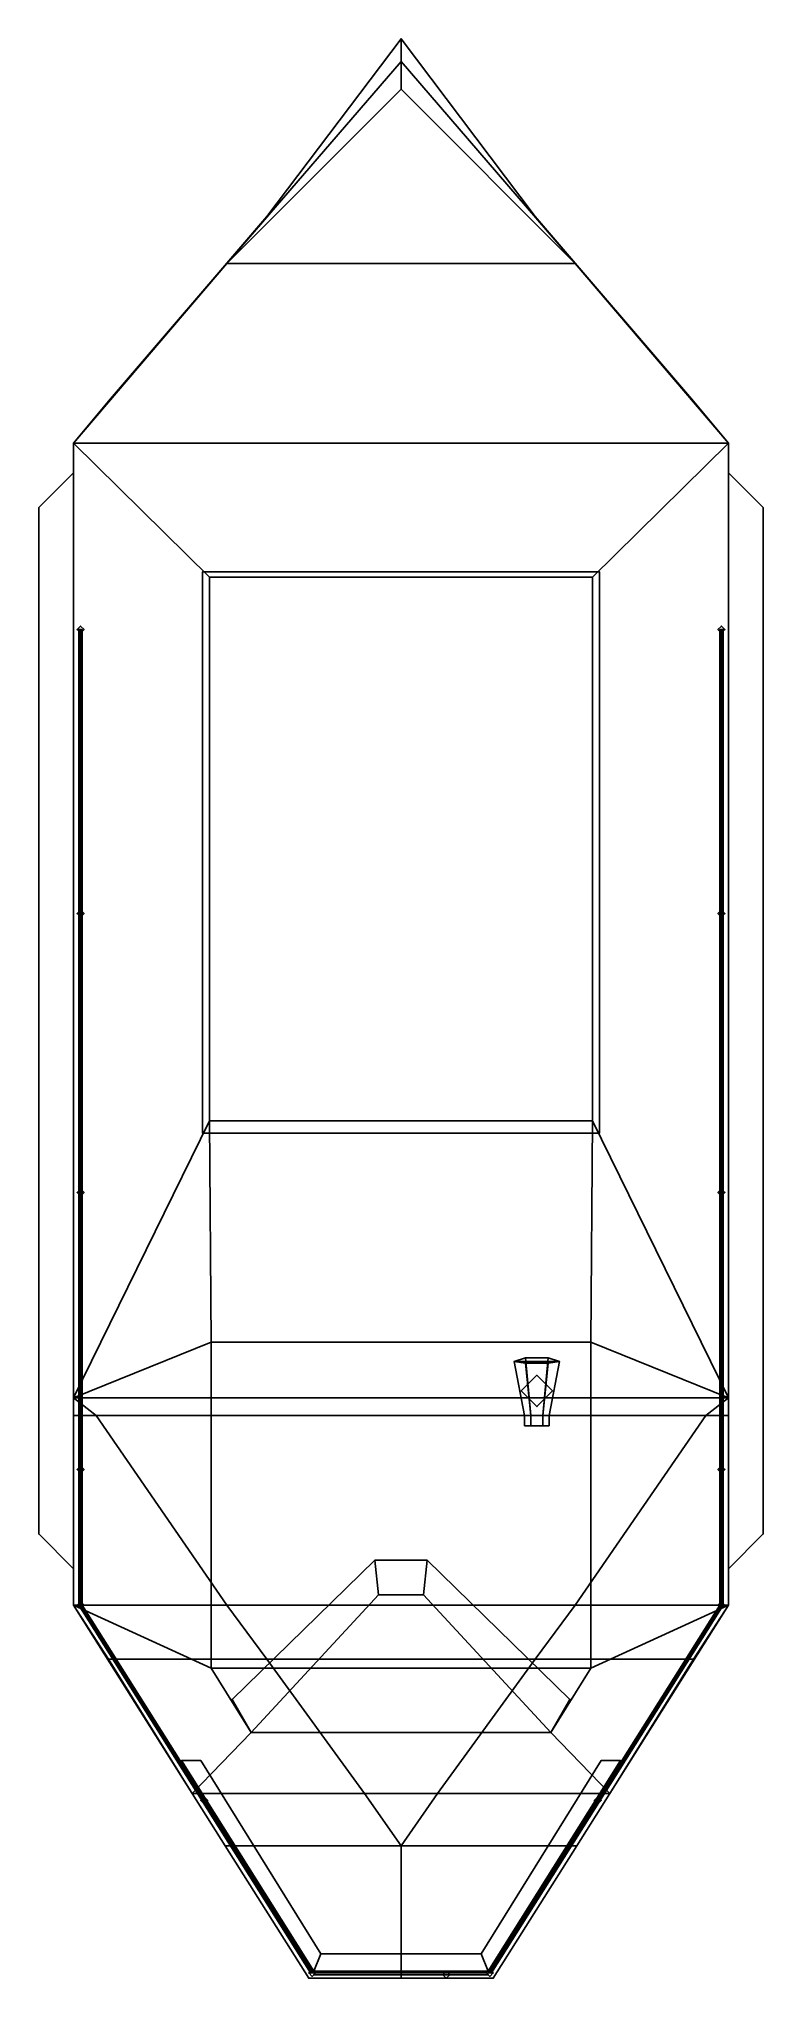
# Model space of a CAD drawing. Extents: x -2.1 to 2.1, y -5.5 to 5.6.
import ezdxf

# ---------------------------------------------------------------- set-up
doc = ezdxf.new("R2010")
doc.units = 0
doc.layers.get('0').update_dxf_attribs({"linetype": 'CONTINUOUS'})

msp = doc.modelspace()

# ---------------------------------------------------------------- linework, layer by layer
for points in [[(-1, 4.34, 0.69), (0, 5.5, 0.69), (0, 5.63, 1.34), (-0.77, 4.61, 1.28)], [(-0.77, 4.61, 1.28), (0, 5.63, 1.34), (0, 5.5, 0.69), (-1, 4.34, 0.69)], [(0.77, 4.61, 1.28), (0, 5.63, 1.34), (0, 5.5, 0.69), (1, 4.34, 0.69)], [(1, 4.34, 0.69), (0, 5.5, 0.69), (0, 5.63, 1.34), (0.77, 4.61, 1.28)], [(0, 5.5, 0.69), (0, 5.34, -0.13), (-1, 4.34, -0.53), (-1, 4.34, 0.69)], [(-1, 4.34, 0.69), (1, 4.34, 0.69), (0, 5.5, 0.69)], [(1, 4.34, 0.69), (1, 4.34, -0.53), (0, 5.34, -0.13), (0, 5.5, 0.69)], [(1, 4.34, -0.53), (-1, 4.34, -0.53), (0, 5.34, -0.13)], [(-1.68, 3.55, 1.23), (-0.77, 4.61, 1.28), (-1, 4.34, 0.69), (-1.88, 3.31, 0.69)], [(-1.88, 3.31, 0.69), (-1, 4.34, 0.69), (-0.77, 4.61, 1.28), (-1.68, 3.55, 1.23)], [(1.68, 3.55, 1.23), (0.77, 4.61, 1.28), (1, 4.34, 0.69), (1.88, 3.31, 0.69)], [(1.88, 3.31, 0.69), (1, 4.34, 0.69), (0.77, 4.61, 1.28), (1.68, 3.55, 1.23)], [(-1, 4.34, 0.69), (-1, 4.34, -0.53), (-1.88, 3.31, -0.92), (-1.88, 3.31, 0.69)], [(1, 4.34, 0.69), (-1, 4.34, 0.69), (-1.88, 3.31, 0.69), (1.88, 3.31, 0.69)], [(-1, 4.34, -0.53), (1, 4.34, -0.53), (1.88, 3.31, -0.92), (-1.88, 3.31, -0.92)], [(1.88, 3.31, 0.69), (1.88, 3.31, -0.92), (1, 4.34, -0.53), (1, 4.34, 0.69)], [(-1.88, 3.31, 1.15), (-1.68, 3.55, 1.23), (-1.88, 3.31, 0.69)], [(-1.88, 3.31, 0.69), (-1.88, 3.31, 0.69), (-1.68, 3.55, 1.23), (-1.88, 3.31, 1.15)], [(1.88, 3.31, 0.69), (1.88, 3.31, 0.69), (1.68, 3.55, 1.23), (1.88, 3.31, 1.15)], [(1.88, 3.31, 1.15), (1.68, 3.55, 1.23), (1.88, 3.31, 0.69)], [(-1.88, 3.31, 0.69), (-1.88, 3.31, -0.92), (-1.88, -2.17, -0.92), (-1.88, -2.17, 0.69)], [(-1.88, 3.31, -0.92), (1.88, 3.31, -0.92), (1.88, -2.17, -0.92), (-1.88, -2.17, -0.92)], [(-1.1, 2.54, 0.69), (1.1, 2.54, 0.69), (1.88, 3.31, 0.69), (-1.88, 3.31, 0.69)], [(-1.88, 2.27, 0.69), (-1.88, 3.31, 0.69), (-1.88, 3.31, 1.15), (-1.88, 2.27, 0.8)], [(-1.88, 2.27, 0.8), (-1.88, 3.31, 1.15), (-1.88, 3.31, 0.69), (-1.88, 2.27, 0.69)], [(-1.1, 2.54, 0.69), (-1.88, 3.31, 0.69), (-1.88, -2.17, 0.69), (-1.1, -0.58, 0.69)], [(1.88, -2.17, 0.69), (1.88, 3.31, 0.69), (1.1, 2.54, 0.69), (1.1, -0.58, 0.69)], [(1.88, -2.17, 0.69), (1.88, -2.17, -0.92), (1.88, 3.31, -0.92), (1.88, 3.31, 0.69)], [(1.88, 2.27, 0.8), (1.88, 3.31, 1.15), (1.88, 3.31, 0.69), (1.88, 2.27, 0.69)], [(1.88, 2.27, 0.69), (1.88, 3.31, 0.69), (1.88, 3.31, 1.15), (1.88, 2.27, 0.8)], [(-1.88, 3.14, 0.45), (-1.88, 3.14, 0.24), (-2.08, 2.94, 0.24), (-2.08, 2.94, 0.45)], [(-1.88, -3.15, 0.45), (-1.88, 3.14, 0.45), (-2.08, 2.94, 0.45), (-2.08, -2.95, 0.45)], [(-2.08, -2.95, 0.24), (-2.08, 2.94, 0.24), (-1.88, 3.14, 0.24), (-1.88, -3.15, 0.24)], [(1.88, -3.15, 0.24), (1.88, 3.14, 0.24), (2.08, 2.94, 0.24), (2.08, -2.95, 0.24)], [(2.08, -2.95, 0.45), (2.08, 2.94, 0.45), (1.88, 3.14, 0.45), (1.88, -3.15, 0.45)], [(1.88, 3.14, 0.24), (1.88, 3.14, 0.45), (2.08, 2.94, 0.45), (2.08, 2.94, 0.24)], [(-2.08, 2.94, 0.45), (-2.08, 2.94, 0.24), (-2.08, -2.95, 0.24), (-2.08, -2.95, 0.45)], [(2.08, 2.94, 0.24), (2.08, 2.94, 0.45), (2.08, -2.95, 0.45), (2.08, -2.95, 0.24)], [(-1.14, 2.57, 1.35), (-1.14, 2.57, 1.26), (-1.14, -0.65, 1.26), (-1.14, -0.65, 1.34)], [(1.14, -0.65, 1.34), (1.14, 2.57, 1.35), (-1.14, 2.57, 1.35), (-1.14, -0.65, 1.34)], [(1.14, 2.57, 1.35), (1.14, 2.57, 1.26), (-1.14, 2.57, 1.26), (-1.14, 2.57, 1.35)], [(-1.14, -0.65, 1.26), (-1.14, 2.57, 1.26), (1.14, 2.57, 1.26), (1.14, -0.65, 1.26)], [(1.14, -0.65, 1.26), (1.14, 2.57, 1.26), (1.14, 2.57, 1.35), (1.14, -0.65, 1.34)], [(-1.1, 2.54, 1.26), (-1.1, 2.54, 0.69), (-1.1, -0.58, 0.69), (-1.1, -0.58, 1.26)], [(1.1, 2.54, 1.26), (1.1, 2.54, 0.69), (-1.1, 2.54, 0.69), (-1.1, 2.54, 1.26)], [(1.1, -0.58, 0.69), (1.1, 2.54, 0.69), (1.1, 2.54, 1.26), (1.1, -0.58, 1.26)], [(-1.84, 2.26, 0.69), (-1.86, 2.24, 0.69), (-1.86, 2.24, 1.68), (-1.84, 2.26, 1.68)], [(-1.82, 2.24, 1.68), (-1.84, 2.26, 1.68), (-1.86, 2.24, 1.68), (-1.84, 2.22, 1.68)], [(-1.86, 2.24, 0.69), (-1.84, 2.22, 0.69), (-1.84, 2.22, 1.68), (-1.86, 2.24, 1.68)], [(-1.85, -3.36, 1.64), (-1.84, -3.36, 1.65), (-1.84, 2.24, 1.65), (-1.85, 2.24, 1.64)], [(-1.84, -3.36, 1.63), (-1.85, -3.36, 1.64), (-1.85, 2.24, 1.64), (-1.84, 2.24, 1.63)], [(-1.82, 2.24, 0.69), (-1.84, 2.26, 0.69), (-1.84, 2.26, 1.68), (-1.82, 2.24, 1.68)], [(-1.84, 2.22, 0.69), (-1.82, 2.24, 0.69), (-1.82, 2.24, 1.68), (-1.84, 2.22, 1.68)], [(-1.84, -3.36, 1.65), (-1.83, -3.36, 1.64), (-1.83, 2.24, 1.64), (-1.84, 2.24, 1.65)], [(-1.83, -3.36, 1.64), (-1.84, -3.36, 1.63), (-1.84, 2.24, 1.63), (-1.83, 2.24, 1.64)], [(1.84, 2.26, 0.69), (1.82, 2.24, 0.69), (1.82, 2.24, 1.68), (1.84, 2.26, 1.68)], [(1.86, 2.24, 1.68), (1.84, 2.26, 1.68), (1.82, 2.24, 1.68), (1.84, 2.22, 1.68)], [(1.82, 2.24, 0.69), (1.84, 2.22, 0.69), (1.84, 2.22, 1.68), (1.82, 2.24, 1.68)], [(1.84, -3.36, 1.63), (1.83, -3.36, 1.64), (1.83, 2.24, 1.64), (1.84, 2.24, 1.63)], [(1.83, -3.36, 1.64), (1.84, -3.36, 1.65), (1.84, 2.24, 1.65), (1.83, 2.24, 1.64)], [(1.86, 2.24, 0.69), (1.84, 2.26, 0.69), (1.84, 2.26, 1.68), (1.86, 2.24, 1.68)], [(1.84, 2.22, 0.69), (1.86, 2.24, 0.69), (1.86, 2.24, 1.68), (1.84, 2.22, 1.68)], [(1.85, -3.36, 1.64), (1.84, -3.36, 1.63), (1.84, 2.24, 1.63), (1.85, 2.24, 1.64)], [(1.84, -3.36, 1.65), (1.85, -3.36, 1.64), (1.85, 2.24, 1.64), (1.84, 2.24, 1.65)], [(-1.84, 0.63, 0.69), (-1.86, 0.61, 0.69), (-1.86, 0.61, 1.68), (-1.84, 0.63, 1.68)], [(-1.82, 0.61, 1.68), (-1.84, 0.63, 1.68), (-1.86, 0.61, 1.68), (-1.84, 0.59, 1.68)], [(-1.86, 0.61, 0.69), (-1.84, 0.59, 0.69), (-1.84, 0.59, 1.68), (-1.86, 0.61, 1.68)], [(-1.82, 0.61, 0.69), (-1.84, 0.63, 0.69), (-1.84, 0.63, 1.68), (-1.82, 0.61, 1.68)], [(-1.84, 0.59, 0.69), (-1.82, 0.61, 0.69), (-1.82, 0.61, 1.68), (-1.84, 0.59, 1.68)], [(1.84, 0.63, 0.69), (1.82, 0.61, 0.69), (1.82, 0.61, 1.68), (1.84, 0.63, 1.68)], [(1.86, 0.61, 1.68), (1.84, 0.63, 1.68), (1.82, 0.61, 1.68), (1.84, 0.59, 1.68)], [(1.82, 0.61, 0.69), (1.84, 0.59, 0.69), (1.84, 0.59, 1.68), (1.82, 0.61, 1.68)], [(1.86, 0.61, 0.69), (1.84, 0.63, 0.69), (1.84, 0.63, 1.68), (1.86, 0.61, 1.68)], [(1.84, 0.59, 0.69), (1.86, 0.61, 0.69), (1.86, 0.61, 1.68), (1.84, 0.59, 1.68)], [(-1.1, -0.58, 0.69), (-1.88, -2.17, 0.69), (-1.09, -1.85, 0.69), (-1.1, -0.58, 0.69)], [(-1.14, -0.65, 1.34), (-1.14, -0.65, 1.26), (1.14, -0.65, 1.26), (1.14, -0.65, 1.34)], [(-1.1, -0.58, 1.26), (-1.1, -0.58, 0.69), (1.1, -0.58, 0.69), (1.1, -0.58, 1.26)], [(-1.1, -0.58, 0.69), (-1.09, -1.85, 0.69), (1.09, -1.85, 0.69), (1.1, -0.58, 0.69)], [(1.88, -2.17, 0.69), (1.1, -0.58, 0.69), (1.1, -0.58, 0.69), (1.09, -1.85, 0.69)], [(-1.84, -0.97, 0.69), (-1.86, -0.99, 0.69), (-1.86, -0.99, 1.68), (-1.84, -0.97, 1.68)], [(-1.82, -0.99, 1.68), (-1.84, -0.97, 1.68), (-1.86, -0.99, 1.68), (-1.84, -1.01, 1.68)], [(-1.86, -0.99, 0.69), (-1.84, -1.01, 0.69), (-1.84, -1.01, 1.68), (-1.86, -0.99, 1.68)], [(-1.82, -0.99, 0.69), (-1.84, -0.97, 0.69), (-1.84, -0.97, 1.68), (-1.82, -0.99, 1.68)], [(-1.84, -1.01, 0.69), (-1.82, -0.99, 0.69), (-1.82, -0.99, 1.68), (-1.84, -1.01, 1.68)], [(1.84, -0.97, 0.69), (1.82, -0.99, 0.69), (1.82, -0.99, 1.68), (1.84, -0.97, 1.68)], [(1.86, -0.99, 1.68), (1.84, -0.97, 1.68), (1.82, -0.99, 1.68), (1.84, -1.01, 1.68)], [(1.82, -0.99, 0.69), (1.84, -1.01, 0.69), (1.84, -1.01, 1.68), (1.82, -0.99, 1.68)], [(1.86, -0.99, 0.69), (1.84, -0.97, 0.69), (1.84, -0.97, 1.68), (1.86, -0.99, 1.68)], [(1.84, -1.01, 0.69), (1.86, -0.99, 0.69), (1.86, -0.99, 1.68), (1.84, -1.01, 1.68)], [(-1.09, -1.85, 0.69), (-1.88, -2.17, 0.69), (-1.88, -3.36, 0.69), (-1.09, -3.72, 0.69)], [(-1.09, -1.85, 1.22), (-1.09, -1.85, 0.69), (-1.09, -3.72, 0.69), (-1.09, -3.72, 1.22)], [(1.09, -1.85, 1.22), (1.09, -1.85, 0.69), (-1.09, -1.85, 0.69), (-1.09, -1.85, 1.22)], [(1.09, -3.72, 1.22), (1.09, -1.85, 1.22), (-1.09, -1.85, 1.22), (-1.09, -3.72, 1.22)], [(1.09, -3.72, 0.69), (1.09, -1.85, 0.69), (1.09, -1.85, 1.22), (1.09, -3.72, 1.22)], [(1.88, -3.36, 0.69), (1.88, -2.17, 0.69), (1.09, -1.85, 0.69), (1.09, -3.72, 0.69)], [(0.71, -2.27, 1.46), (0.745, -2.27, 1.521), (0.715, -1.94, 1.573), (0.65, -1.96, 1.46)], [(0.715, -1.94, 1.573), (0.845, -1.94, 1.573), (0.91, -1.96, 1.46), (0.65, -1.96, 1.46)], [(0.745, -2.27, 1.399), (0.71, -2.27, 1.46), (0.65, -1.96, 1.46), (0.715, -1.97, 1.347)], [(0.65, -1.96, 1.46), (0.91, -1.96, 1.46), (0.845, -1.97, 1.347), (0.715, -1.97, 1.347)], [(0.745, -2.27, 1.521), (0.815, -2.27, 1.521), (0.845, -1.94, 1.573), (0.715, -1.94, 1.573)], [(0.815, -2.27, 1.399), (0.745, -2.27, 1.399), (0.715, -1.97, 1.347), (0.845, -1.97, 1.347)], [(0.815, -2.27, 1.521), (0.85, -2.27, 1.46), (0.91, -1.96, 1.46), (0.845, -1.94, 1.573)], [(0.85, -2.27, 1.46), (0.815, -2.27, 1.399), (0.845, -1.97, 1.347), (0.91, -1.96, 1.46)], [(0.78, -2.04, 1.22), (0.69, -2.13, 1.22), (0.69, -2.13, 1.45), (0.78, -2.04, 1.36)], [(0.87, -2.13, 1.22), (0.78, -2.04, 1.22), (0.78, -2.04, 1.36), (0.87, -2.13, 1.45)], [(1.75, -2.27, -0.92), (-1.75, -2.27, -0.92), (-1.88, -2.17, -0.92), (1.88, -2.17, -0.92)], [(-1.88, -2.17, 0.69), (-1.88, -2.17, -0.92), (-1.88, -2.27, -0.78), (-1.88, -2.27, 0.69)], [(-1.88, -2.17, -0.92), (-1.88, -2.17, -0.92), (-1.75, -2.27, -0.92), (-1.88, -2.27, -0.78)], [(0.69, -2.13, 1.22), (0.78, -2.22, 1.22), (0.78, -2.22, 1.39), (0.69, -2.13, 1.45)], [(0.78, -2.22, 1.22), (0.87, -2.13, 1.22), (0.87, -2.13, 1.45), (0.78, -2.22, 1.39)], [(1.88, -2.27, -0.78), (1.75, -2.27, -0.92), (1.88, -2.17, -0.92)], [(1.88, -2.27, 0.69), (1.88, -2.27, -0.78), (1.88, -2.17, -0.92), (1.88, -2.17, 0.69)], [(-1.88, -2.27, 0.69), (-1.88, -2.27, -0.78), (-1.88, -3.36, 0.33), (-1.88, -3.36, 0.69)], [(-1.88, -2.27, -0.78), (-1.75, -2.27, -0.92), (-1, -3.36, -0.92), (-1.88, -3.36, 0.33)], [(1, -3.36, -0.92), (-1, -3.36, -0.92), (-1.75, -2.27, -0.92), (1.75, -2.27, -0.92)], [(0.71, -2.33, 1.46), (0.745, -2.33, 1.521), (0.745, -2.27, 1.521), (0.71, -2.27, 1.46)], [(0.745, -2.33, 1.399), (0.71, -2.33, 1.46), (0.71, -2.27, 1.46), (0.745, -2.27, 1.399)], [(0.71, -2.33, 1.46), (0.85, -2.33, 1.46), (0.815, -2.33, 1.521), (0.745, -2.33, 1.521)], [(0.745, -2.33, 1.399), (0.815, -2.33, 1.399), (0.85, -2.33, 1.46), (0.71, -2.33, 1.46)], [(0.745, -2.33, 1.521), (0.815, -2.33, 1.521), (0.815, -2.27, 1.521), (0.745, -2.27, 1.521)], [(0.815, -2.33, 1.399), (0.745, -2.33, 1.399), (0.745, -2.27, 1.399), (0.815, -2.27, 1.399)], [(0.815, -2.33, 1.521), (0.85, -2.33, 1.46), (0.85, -2.27, 1.46), (0.815, -2.27, 1.521)], [(0.85, -2.33, 1.46), (0.815, -2.33, 1.399), (0.815, -2.27, 1.399), (0.85, -2.27, 1.46)], [(1.88, -3.36, 0.33), (1, -3.36, -0.92), (1.75, -2.27, -0.92), (1.88, -2.27, -0.78)], [(1.88, -3.36, 0.69), (1.88, -3.36, 0.33), (1.88, -2.27, -0.78), (1.88, -2.27, 0.69)], [(-1.84, -2.56, 0.69), (-1.86, -2.58, 0.69), (-1.86, -2.58, 1.68), (-1.84, -2.56, 1.68)], [(-1.82, -2.58, 1.68), (-1.84, -2.56, 1.68), (-1.86, -2.58, 1.68), (-1.84, -2.6, 1.68)], [(-1.86, -2.58, 0.69), (-1.84, -2.6, 0.69), (-1.84, -2.6, 1.68), (-1.86, -2.58, 1.68)], [(-1.82, -2.58, 0.69), (-1.84, -2.56, 0.69), (-1.84, -2.56, 1.68), (-1.82, -2.58, 1.68)], [(-1.84, -2.6, 0.69), (-1.82, -2.58, 0.69), (-1.82, -2.58, 1.68), (-1.84, -2.6, 1.68)], [(1.84, -2.56, 0.69), (1.82, -2.58, 0.69), (1.82, -2.58, 1.68), (1.84, -2.56, 1.68)], [(1.86, -2.58, 1.68), (1.84, -2.56, 1.68), (1.82, -2.58, 1.68), (1.84, -2.6, 1.68)], [(1.82, -2.58, 0.69), (1.84, -2.6, 0.69), (1.84, -2.6, 1.68), (1.82, -2.58, 1.68)], [(1.86, -2.58, 0.69), (1.84, -2.56, 0.69), (1.84, -2.56, 1.68), (1.86, -2.58, 1.68)], [(1.84, -2.6, 0.69), (1.86, -2.58, 0.69), (1.86, -2.58, 1.68), (1.84, -2.6, 1.68)], [(-2.08, -2.95, 0.45), (-2.08, -2.95, 0.24), (-1.88, -3.15, 0.24), (-1.88, -3.15, 0.45)], [(2.08, -2.95, 0.24), (2.08, -2.95, 0.45), (1.88, -3.15, 0.45), (1.88, -3.15, 0.24)], [(-0.15, -3.1, 2.21), (-0.15, -3.1, 1.22), (-0.97, -3.9, 1.22), (-0.97, -3.9, 2.21)], [(-0.86, -4.09, 2.21), (-0.13, -3.3, 2.21), (-0.15, -3.1, 2.21), (-0.97, -3.9, 2.21)], [(0.15, -3.1, 2.21), (0.15, -3.1, 1.22), (-0.15, -3.1, 1.22), (-0.15, -3.1, 2.21)], [(0.13, -3.3, 2.21), (0.15, -3.1, 2.21), (-0.15, -3.1, 2.21), (-0.13, -3.3, 2.21)], [(0.13, -3.3, 2.21), (0.86, -4.09, 2.21), (0.97, -3.9, 2.21), (0.15, -3.1, 2.21)], [(0.97, -3.9, 1.22), (0.15, -3.1, 1.22), (0.15, -3.1, 2.21), (0.97, -3.9, 2.21)], [(-0.86, -4.09, 1.22), (-0.13, -3.3, 1.22), (-0.13, -3.3, 2.21), (-0.86, -4.09, 2.21)], [(0.13, -3.3, 1.22), (0.13, -3.3, 2.21), (-0.13, -3.3, 2.21), (-0.13, -3.3, 1.22)], [(0.13, -3.3, 2.21), (0.13, -3.3, 1.22), (0.86, -4.09, 1.22), (0.86, -4.09, 2.21)], [(-1.88, -3.36, 0.69), (-1.88, -3.36, 0.33), (-1.68, -3.67, 0.69)], [(-1.88, -3.36, 0.33), (-1, -3.36, -0.92), (-0.77, -3.67, -0.92), (-1.68, -3.67, 0.69)], [(-1.09, -3.72, 0.69), (-1.88, -3.36, 0.69), (-1.2, -4.44, 0.69), (-0.86, -4.09, 0.69)], [(-1.84, -3.34, 0.69), (-1.86, -3.36, 0.69), (-1.86, -3.36, 1.65), (-1.84, -3.34, 1.65)], [(-1.82, -3.36, 1.65), (-1.84, -3.34, 1.65), (-1.86, -3.36, 1.65), (-1.84, -3.38, 1.65)], [(-1.86, -3.36, 0.69), (-1.84, -3.38, 0.69), (-1.84, -3.38, 1.65), (-1.86, -3.36, 1.65)], [(-0.51, -5.47, 1.63), (-0.52, -5.47, 1.64), (-1.85, -3.36, 1.64), (-1.84, -3.36, 1.63)], [(-0.52, -5.47, 1.64), (-0.51, -5.47, 1.65), (-1.84, -3.36, 1.65), (-1.85, -3.36, 1.64)], [(-1.82, -3.36, 0.69), (-1.84, -3.34, 0.69), (-1.84, -3.34, 1.65), (-1.82, -3.36, 1.65)], [(-1.84, -3.38, 0.69), (-1.82, -3.36, 0.69), (-1.82, -3.36, 1.65), (-1.84, -3.38, 1.65)], [(-0.5, -5.47, 1.64), (-0.51, -5.47, 1.63), (-1.84, -3.36, 1.63), (-1.83, -3.36, 1.64)], [(-0.51, -5.47, 1.65), (-0.5, -5.47, 1.64), (-1.83, -3.36, 1.64), (-1.84, -3.36, 1.65)], [(0.77, -3.67, -0.92), (-0.77, -3.67, -0.92), (-1, -3.36, -0.92), (1, -3.36, -0.92)], [(0.51, -5.47, 1.63), (0.5, -5.47, 1.64), (1.83, -3.36, 1.64), (1.84, -3.36, 1.63)], [(0.5, -5.47, 1.64), (0.51, -5.47, 1.65), (1.84, -3.36, 1.65), (1.83, -3.36, 1.64)], [(0.51, -5.47, 1.65), (0.52, -5.47, 1.64), (1.85, -3.36, 1.64), (1.84, -3.36, 1.65)], [(0.52, -5.47, 1.64), (0.51, -5.47, 1.63), (1.84, -3.36, 1.63), (1.85, -3.36, 1.64)], [(1.68, -3.67, 0.69), (0.77, -3.67, -0.92), (1, -3.36, -0.92), (1.88, -3.36, 0.33)], [(1.2, -4.44, 0.69), (1.88, -3.36, 0.69), (1.09, -3.72, 0.69), (0.86, -4.09, 0.69)], [(1.68, -3.67, 0.69), (1.68, -3.67, 0.69), (1.88, -3.36, 0.33), (1.88, -3.36, 0.69)], [(1.84, -3.34, 0.69), (1.82, -3.36, 0.69), (1.82, -3.36, 1.65), (1.84, -3.34, 1.65)], [(1.86, -3.36, 1.65), (1.84, -3.34, 1.65), (1.82, -3.36, 1.65), (1.84, -3.38, 1.65)], [(1.82, -3.36, 0.69), (1.84, -3.38, 0.69), (1.84, -3.38, 1.65), (1.82, -3.36, 1.65)], [(1.86, -3.36, 0.69), (1.84, -3.34, 0.69), (1.84, -3.34, 1.65), (1.86, -3.36, 1.65)], [(1.84, -3.38, 0.69), (1.86, -3.36, 0.69), (1.86, -3.36, 1.65), (1.84, -3.38, 1.65)], [(-1.68, -3.67, 0.69), (-0.77, -3.67, -0.92), (-0.21, -4.44, -0.92), (-1.2, -4.44, 0.69)], [(0.21, -4.44, -0.92), (-0.21, -4.44, -0.92), (-0.77, -3.67, -0.92), (0.77, -3.67, -0.92)], [(1.2, -4.44, 0.69), (0.21, -4.44, -0.92), (0.77, -3.67, -0.92), (1.68, -3.67, 0.69)], [(-1.09, -3.72, 1.22), (-1.09, -3.72, 0.69), (-0.86, -4.09, 0.69), (-0.86, -4.09, 1.22)], [(0.86, -4.09, 1.22), (1.09, -3.72, 1.22), (-1.09, -3.72, 1.22), (-0.86, -4.09, 1.22)], [(0.86, -4.09, 0.69), (1.09, -3.72, 0.69), (1.09, -3.72, 1.22), (0.86, -4.09, 1.22)], [(-0.97, -3.9, 2.21), (-0.97, -3.9, 1.22), (-0.86, -4.09, 1.22), (-0.86, -4.09, 2.21)], [(0.86, -4.09, 2.21), (0.86, -4.09, 1.22), (0.97, -3.9, 1.22), (0.97, -3.9, 2.21)], [(-1.2, -4.44, 0.69), (1.2, -4.44, 0.69), (0.86, -4.09, 0.69), (-0.86, -4.09, 0.69)], [(-0.86, -4.09, 1.22), (-0.86, -4.09, 0.69), (0.86, -4.09, 0.69), (0.86, -4.09, 1.22)], [(-1.2, -4.44, 0.69), (-0.21, -4.44, -0.92), (0, -4.74, -0.92), (-1.01, -4.74, 0.69)], [(-1.01, -4.74, 0.69), (1.01, -4.74, 0.69), (1.2, -4.44, 0.69), (-1.2, -4.44, 0.69)], [(0, -4.74, -0.92), (0, -4.74, -0.92), (-0.21, -4.44, -0.92), (0.21, -4.44, -0.92)], [(1.01, -4.74, 0.69), (0, -4.74, -0.92), (0.21, -4.44, -0.92), (1.2, -4.44, 0.69)], [(-1.13, -4.46, 0.69), (-1.15, -4.48, 0.69), (-1.15, -4.48, 1.65), (-1.13, -4.46, 1.65)], [(-1.11, -4.48, 1.65), (-1.13, -4.46, 1.65), (-1.15, -4.48, 1.65), (-1.13, -4.5, 1.65)], [(-1.15, -4.48, 0.69), (-1.13, -4.5, 0.69), (-1.13, -4.5, 1.65), (-1.15, -4.48, 1.65)], [(-1.11, -4.48, 0.69), (-1.13, -4.46, 0.69), (-1.13, -4.46, 1.65), (-1.11, -4.48, 1.65)], [(-1.13, -4.5, 0.69), (-1.11, -4.48, 0.69), (-1.11, -4.48, 1.65), (-1.13, -4.5, 1.65)], [(1.13, -4.46, 0.69), (1.11, -4.48, 0.69), (1.11, -4.48, 1.65), (1.13, -4.46, 1.65)], [(1.15, -4.48, 1.65), (1.13, -4.46, 1.65), (1.11, -4.48, 1.65), (1.13, -4.5, 1.65)], [(1.11, -4.48, 0.69), (1.13, -4.5, 0.69), (1.13, -4.5, 1.65), (1.11, -4.48, 1.65)], [(1.15, -4.48, 0.69), (1.13, -4.46, 0.69), (1.13, -4.46, 1.65), (1.15, -4.48, 1.65)], [(1.13, -4.5, 0.69), (1.15, -4.48, 0.69), (1.15, -4.48, 1.65), (1.13, -4.5, 1.65)], [(-1.01, -4.74, 0.69), (0, -4.74, -0.92), (0, -5.5, -0.09), (-0.53, -5.5, 0.69)], [(-0.53, -5.5, 0.69), (0.53, -5.5, 0.69), (1.01, -4.74, 0.69), (-1.01, -4.74, 0.69)], [(0.53, -5.5, 0.69), (0, -5.5, -0.09), (0, -4.74, -0.92), (1.01, -4.74, 0.69)], [(-0.51, -5.45, 0.69), (-0.53, -5.47, 0.69), (-0.53, -5.47, 1.65), (-0.51, -5.45, 1.65)], [(-0.49, -5.47, 1.65), (-0.51, -5.45, 1.65), (-0.53, -5.47, 1.65), (-0.51, -5.49, 1.65)], [(-0.49, -5.47, 0.69), (-0.51, -5.45, 0.69), (-0.51, -5.45, 1.65), (-0.49, -5.47, 1.65)], [(0.51, -5.45, 0.69), (0.49, -5.47, 0.69), (0.49, -5.47, 1.65), (0.51, -5.45, 1.65)], [(0.53, -5.47, 1.65), (0.51, -5.45, 1.65), (0.49, -5.47, 1.65), (0.51, -5.49, 1.65)], [(0.53, -5.47, 0.69), (0.51, -5.45, 0.69), (0.51, -5.45, 1.65), (0.53, -5.47, 1.65)], [(-0.53, -5.47, 0.69), (-0.51, -5.49, 0.69), (-0.51, -5.49, 1.65), (-0.53, -5.47, 1.65)], [(0, -5.5, -0.09), (0, -5.5, -0.09), (0.53, -5.5, 0.69), (-0.53, -5.5, 0.69)], [(-0.51, -5.49, 0.69), (-0.49, -5.47, 0.69), (-0.49, -5.47, 1.65), (-0.51, -5.49, 1.65)], [(0.49, -5.47, 1.65), (0.5, -5.46, 1.64), (-0.5, -5.46, 1.64), (-0.49, -5.47, 1.65)], [(0.5, -5.46, 1.64), (0.49, -5.47, 1.63), (-0.49, -5.47, 1.63), (-0.5, -5.46, 1.64)], [(0.49, -5.47, 1.63), (0.5, -5.48, 1.64), (-0.5, -5.48, 1.64), (-0.49, -5.47, 1.63)], [(0.5, -5.48, 1.64), (0.49, -5.47, 1.65), (-0.49, -5.47, 1.65), (-0.5, -5.48, 1.64)], [(0.26, -5.46, 0.69), (0.24, -5.48, 0.69), (0.24, -5.48, 2.21), (0.26, -5.46, 2.21)], [(0.28, -5.48, 2.21), (0.26, -5.46, 2.21), (0.24, -5.48, 2.21), (0.26, -5.5, 2.21)], [(0.24, -5.48, 0.69), (0.26, -5.5, 0.69), (0.26, -5.5, 2.21), (0.24, -5.48, 2.21)], [(0.28, -5.48, 0.69), (0.26, -5.46, 0.69), (0.26, -5.46, 2.21), (0.28, -5.48, 2.21)], [(0.26, -5.5, 0.69), (0.28, -5.48, 0.69), (0.28, -5.48, 2.21), (0.26, -5.5, 2.21)], [(0.49, -5.47, 0.69), (0.51, -5.49, 0.69), (0.51, -5.49, 1.65), (0.49, -5.47, 1.65)], [(0.51, -5.49, 0.69), (0.53, -5.47, 0.69), (0.53, -5.47, 1.65), (0.51, -5.49, 1.65)]]:
    msp.add_3dface(points)
at = {"color": 1}
for points in [[(-1.15, -4.25, 2.21), (-1.26, -4.25, 2.21), (-0.5, -5.46, 2.21), (-0.46, -5.36, 2.21)], [(-1.26, -4.25, 2.21), (-1.26, -4.25, 0.69), (-0.5, -5.46, 0.69), (-0.5, -5.46, 2.21)], [(-1.15, -4.25, 0.69), (-1.26, -4.25, 0.69), (-1.26, -4.25, 2.21), (-1.15, -4.25, 2.21)], [(-0.46, -5.36, 2.21), (-0.46, -5.36, 0.69), (-1.15, -4.25, 0.69), (-1.15, -4.25, 2.21)], [(0.46, -5.36, 0.69), (0.46, -5.36, 2.21), (1.15, -4.25, 2.21), (1.15, -4.25, 0.69)], [(0.46, -5.36, 2.21), (0.5, -5.46, 2.21), (1.26, -4.25, 2.21), (1.15, -4.25, 2.21)], [(1.26, -4.25, 0.69), (1.26, -4.25, 2.21), (0.5, -5.46, 2.21), (0.5, -5.46, 0.69)], [(1.15, -4.25, 2.21), (1.26, -4.25, 2.21), (1.26, -4.25, 0.69), (1.15, -4.25, 0.69)], [(-0.46, -5.36, 2.21), (-0.5, -5.46, 2.21), (0.5, -5.46, 2.21), (0.46, -5.36, 2.21)], [(0.46, -5.36, 2.21), (0.46, -5.36, 0.69), (-0.46, -5.36, 0.69), (-0.46, -5.36, 2.21)], [(-0.5, -5.46, 2.21), (-0.5, -5.46, 0.69), (0.5, -5.46, 0.69), (0.5, -5.46, 2.21)]]:
    msp.add_3dface(points, dxfattribs=at)

doc.saveas('drawing.dxf')
